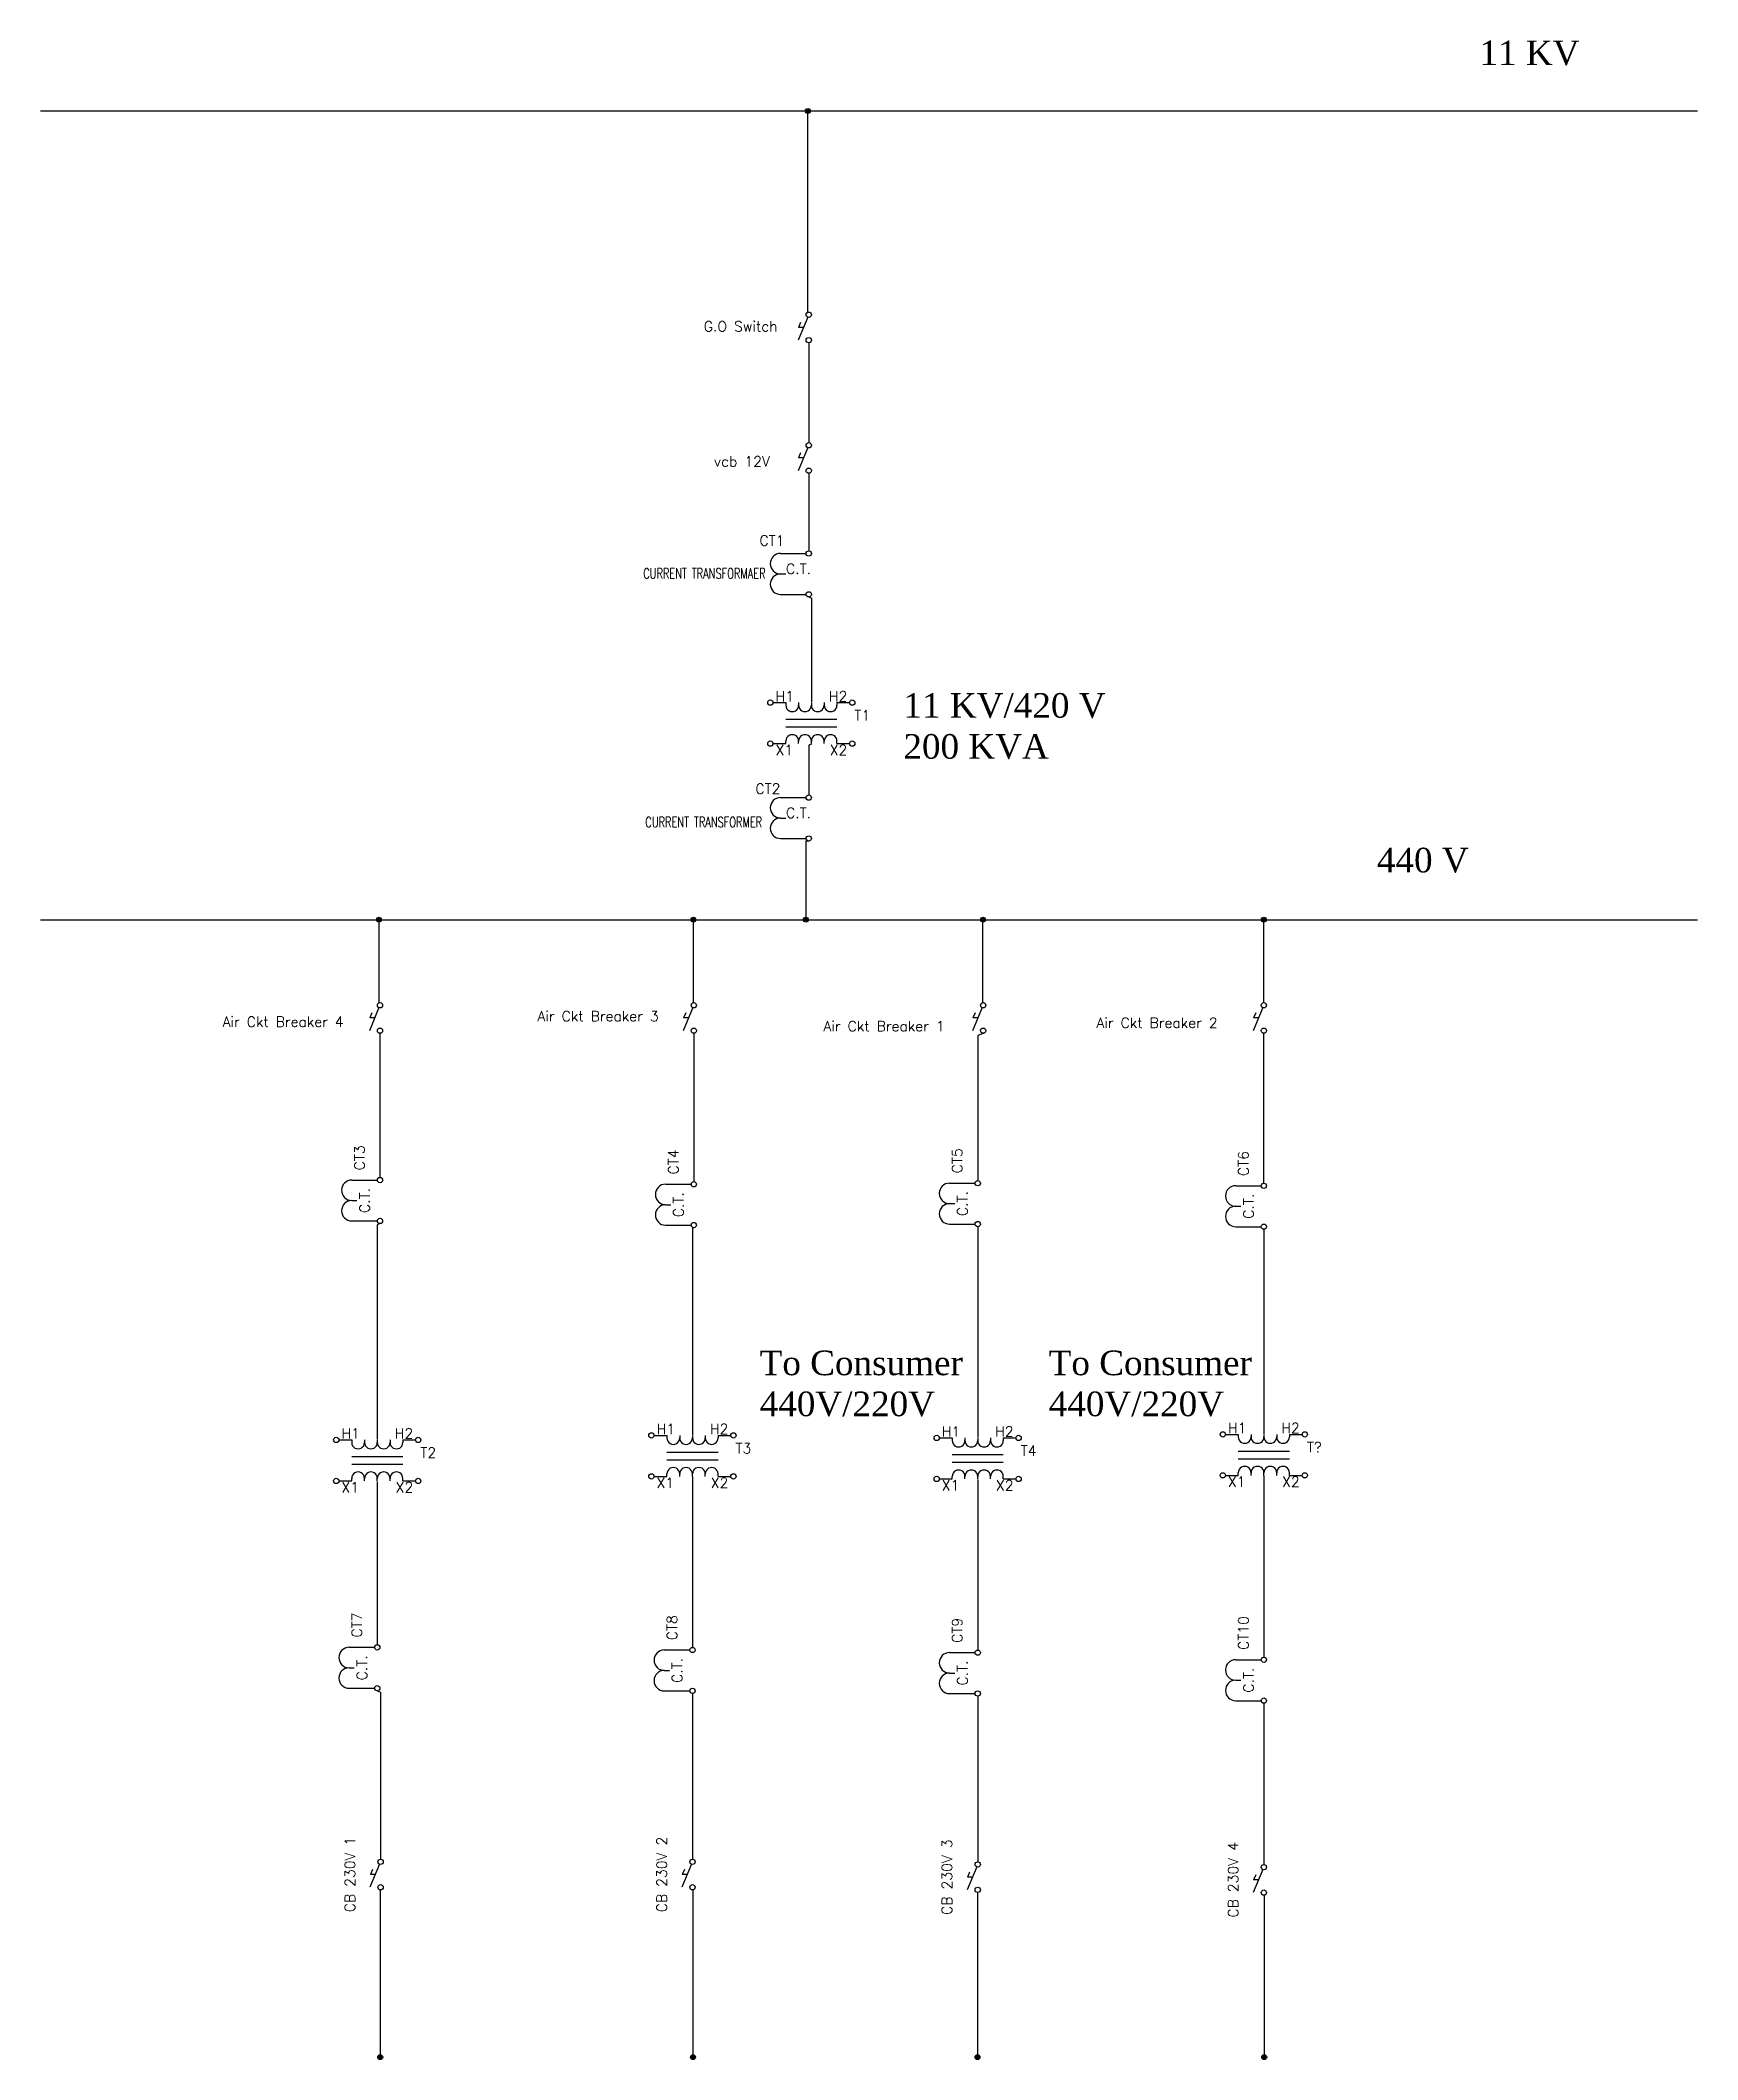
# Model space of a CAD drawing. Header units: inches. Extents: x 8.6 to 28.8, y -7.2 to 17.4.
import ezdxf
from ezdxf.enums import TextEntityAlignment as Align

# ---------------------------------------------------------------- set-up
doc = ezdxf.new("R2010")
doc.units = ezdxf.units.IN
doc.header["$MEASUREMENT"] = 0
for name, color, linetype in [('DESC', 150, 'Continuous'), ('MISC', 7, 'Continuous'), ('SYMS', 7, 'Continuous'), ('TAGS', 150, 'Continuous'), ('TERMS', 123, 'Continuous'), ('WIRES', 7, 'Continuous')]:
    doc.layers.add(name, color=color, linetype=linetype)
doc.styles.get("Standard").update_dxf_attribs({"font": 'arial.ttf'})
doc.styles.add('WD', font='romans.shx')

# ---------------------------------------------------------------- blocks, each defined once
blk = doc.blocks.new('HDS11')
for p, q in [((0.126, 0.013), (-0.156, 0.13)), ((0, 0.065), (0, 0.125)), ((0.062, 0.099), (0, 0.125))]:
    blk.add_line(p, q)
for centre in [(-0.155, 0), (0.155, 0)]:
    blk.add_circle(centre, 0.0322)
at = {"style": 'WD', "width": 0.7}
for tag, p in [('INST', (0, 0.625)), ('LOC', (0, 0.469)), ('RATING1', (0, 0.156)), ('XREF', (0, -0.236)), ('DESC1', (0, -0.406)), ('DESC2', (0, -0.562))]:
    blk.add_attdef(tag, text='', height=0.125, dxfattribs=at).set_placement(p, align=Align.CENTER)
at = {"style": 'WD'}
blk.add_attdef('TAG1', text='', height=0.125, dxfattribs=at).set_placement((0, 0.312), align=Align.CENTER)
for tag, p in [('X2LINK', (0, 0.438)), ('X8LINK', (0, -0.016))]:
    blk.add_attdef(tag, p, '', height=0.01, dxfattribs=at)
for tag, p, height, flags in [('X4TERM01', (-0.188, 0), 0.0125, 1), ('X1TERM02', (0.188, 0), 0.0125, 1), ('FAMILY', (0.206, 0.131), 0.01, 9), ('CONTACT', (0.206, 0.04), 0.01, 9)]:
    blk.add_attdef(tag, p, '', height=height, dxfattribs=dict(at, flags=flags))
at = {"linetype": 'Continuous', "style": 'WD', "flags": 9}
for tag, p in [('ASSYCODE', (0.219, 0.062)), ('MFG', (0.228, 0.089)), ('CAT', (0.23, 0.108))]:
    blk.add_attdef(tag, text='', height=0.01, dxfattribs=at).set_placement(p, align=Align.CENTER)
at = {"linetype": 'Continuous', "style": 'WD', "flags": 8}
blk.add_attdef('TERM01', text='', height=0.125, dxfattribs=at).set_placement((-0.25, -0.031), align=Align.TOP_RIGHT)
blk.add_attdef('TERM02', text='', height=0.125, dxfattribs=at).set_placement((0.25, -0.031), align=Align.TOP_LEFT)
blk = doc.blocks.new('HXF1CT')
for p, q in [((-0.25, 0.344), (-0.25, 0.032)), ((0, 0.344), (0, 0.281)), ((0.25, 0.344), (0.25, 0.032))]:
    blk.add_line(p, q)
for centre in [(-0.249, 0), (0.249, 0)]:
    blk.add_circle(centre, 0.0322)
for centre in [(-0.125, 0.344), (0.125, 0.344)]:
    blk.add_arc(centre, 0.125, 0, 180)
at = {"style": 'WD', "width": 0.7}
for tag, p in [('INST', (-0.388, 0.577)), ('LOC', (-0.388, 0.408)), ('DESC1', (-0.388, 0.252)), ('DESC2', (-0.388, 0.095))]:
    blk.add_attdef(tag, text='', height=0.125, dxfattribs=at).set_placement(p, align=Align.RIGHT)
at = {"style": 'WD'}
blk.add_attdef('TYPE', text='', height=0.125, dxfattribs=at).set_placement((0, 0.125), align=Align.CENTER)
blk.add_attdef('TAG1', (0.368, 0.188), '', height=0.125, dxfattribs=at)
for tag, p, height, flags in [('X4TERM01', (-0.281, 0), 0.0125, 1), ('X1TERM02', (0.281, 0), 0.0125, 1), ('FAMILY', (0.304, 0.191), 0.01, 9), ('X8TERM01', (-0.249, -0.032), 0.0125, 1), ('X8TERM02', (0.249, -0.032), 0.0125, 1)]:
    blk.add_attdef(tag, p, '', height=height, dxfattribs=dict(at, flags=flags))
at = {"linetype": 'Continuous', "style": 'WD', "flags": 9}
for tag, p in [('ASSYCODE', (0.328, 0.125)), ('MFG', (0.327, 0.143)), ('CAT', (0.329, 0.162))]:
    blk.add_attdef(tag, text='', height=0.01, dxfattribs=at).set_placement(p, align=Align.CENTER)
at = {"style": 'WD', "width": 0.7}
blk.add_attdef('RATING1', (0.368, 0.031), '', height=0.125, dxfattribs=at)
at = {"linetype": 'Continuous', "style": 'WD', "flags": 8}
for tag, p in [('TERM01', (-0.188, -0.031)), ('TERM02', (0.328, -0.031))]:
    blk.add_attdef(tag, text='', height=0.125, dxfattribs=at).set_placement(p, align=Align.TOP_LEFT)
blk = doc.blocks.new('HXF1')
for p, q in [((-0.469, 0), (-0.312, 0)), ((-0.312, 0), (-0.312, -0.031)), ((-0.156, 0), (-0.156, -0.031)), ((0, 0), (0, -0.031)), ((0.156, 0), (0.156, -0.031)), ((0.312, 0), (0.467, 0)), ((0.312, 0), (0.312, -0.031)), ((-0.312, -0.203), (0.312, -0.203)), ((-0.312, -0.297), (0.312, -0.297)), ((-0.312, -0.5), (-0.312, -0.469)), ((-0.156, -0.5), (-0.156, -0.469)), ((0, -0.5), (0, -0.469)), ((0.156, -0.5), (0.156, -0.469)), ((0.312, -0.5), (0.312, -0.469)), ((-0.469, -0.5), (-0.312, -0.5)), ((0.312, -0.5), (0.467, -0.5))]:
    blk.add_line(p, q)
for centre in [(-0.501, 0), (0.499, 0), (-0.501, -0.5), (0.499, -0.5)]:
    blk.add_circle(centre, 0.0322)
for centre, start, end in [((-0.234, -0.031), 180, 0.001), ((-0.078, -0.031), 180, 0.001), ((0.078, -0.031), 180, 0.001), ((0.234, -0.031), 180, 0.001), ((-0.234, -0.469), 0.001, 180.002), ((-0.078, -0.469), 0.001, 180.002), ((0.078, -0.469), 0.001, 180.002), ((0.234, -0.469), 0.001, 180.002)]:
    blk.add_arc(centre, 0.0781, start, end)
at = {"style": 'WD', "width": 0.7}
for tag, p in [('INST', (-0.591, 0.006)), ('DESC1', (-0.591, -0.32)), ('LOC', (-0.591, -0.164)), ('DESC2', (-0.591, -0.476))]:
    blk.add_attdef(tag, text='', height=0.125, dxfattribs=at).set_placement(p, align=Align.RIGHT)
at = {"linetype": 'Continuous', "style": 'WD', "flags": 8}
for tag, p in [('TERM03', (-0.031, 0.016)), ('TERM02', (0.438, 0.016))]:
    blk.add_attdef(tag, text='', height=0.125, dxfattribs=at).set_placement(p, align=Align.RIGHT)
at = {"style": 'WD'}
for tag, p, height, flags in [('X4TERM01', (-0.533, 0), 0.0125, 1), ('X2TERM01', (-0.501, 0.032), 0.0125, 1), ('X2TERM03', (0, 0.009), 0.0125, 1), ('X2TERM02', (0.499, 0.032), 0.0125, 1), ('X1TERM02', (0.531, 0), 0.0125, 1), ('FAMILY', (0.46, -0.247), 0.01, 9), ('X4TERM04', (-0.533, -0.5), 0.0125, 1), ('X1TERM05', (0.531, -0.5), 0.0125, 1), ('X8TERM04', (-0.501, -0.532), 0.0125, 1), ('X8TERM06', (0, -0.507), 0.0125, 1), ('X8TERM05', (0.499, -0.532), 0.0125, 1)]:
    blk.add_attdef(tag, p, '', height=height, dxfattribs=dict(at, flags=flags))
at = {"linetype": 'Continuous', "style": 'WD', "flags": 8}
blk.add_attdef('TERM01', (-0.438, 0.016), '', height=0.125, dxfattribs=at)
at = {"style": 'WD'}
blk.add_attdef('TAG1', (0.524, -0.219), '', height=0.125, dxfattribs=at)
at = {"linetype": 'Continuous', "style": 'WD', "flags": 9}
for tag, p in [('ASSYCODE', (0.487, -0.313)), ('MFG', (0.484, -0.295)), ('CAT', (0.485, -0.275))]:
    blk.add_attdef(tag, text='', height=0.01, dxfattribs=at).set_placement(p, align=Align.CENTER)
at = {"style": 'WD', "width": 0.7}
blk.add_attdef('RATING1', (0.556, -0.375), '', height=0.125, dxfattribs=at)
at = {"linetype": 'Continuous', "style": 'WD', "flags": 8}
for tag, p in [('TERM06', (-0.031, -0.516)), ('TERM05', (0.438, -0.516))]:
    blk.add_attdef(tag, text='', height=0.125, dxfattribs=at).set_placement(p, align=Align.TOP_RIGHT)
blk.add_attdef('TERM04', text='', height=0.125, dxfattribs=at).set_placement((-0.438, -0.516), align=Align.TOP_LEFT)
blk = doc.blocks.new('WDDOT')
for radius in [0.03, 0.0187, 0.00929]:
    blk.add_circle((0, 0), radius)

msp = doc.modelspace()

# ---------------------------------------------------------------- linework, layer by layer
at = {"layer": 'WIRES'}
for p, q in [((8.58, 16.552), (28.804, 16.552)), ((17.945, 14.098), (17.945, 16.552)), ((17.957, 13.723), (17.957, 12.507)), ((17.957, 12.132), (17.957, 11.186)), ((17.957, 10.623), (17.989, 10.61)), ((17.989, 10.61), (17.989, 9.342)), ((17.989, 8.827), (17.957, 8.813)), ((17.957, 8.813), (17.957, 8.207)), ((18.488, 8.801), (18.488, 8.801)), ((17.957, 7.645), (17.921, 7.645)), ((17.921, 7.645), (17.921, 6.686)), ((8.58, 6.686), (28.804, 6.686)), ((12.713, 5.674), (12.713, 6.686)), ((16.549, 5.677), (16.549, 6.686)), ((20.083, 5.675), (20.083, 6.686)), ((23.51, 5.675), (23.51, 6.686)), ((16.554, 5.674), (16.549, 5.677)), ((20.085, 5.674), (20.083, 5.675)), ((23.511, 5.674), (23.51, 5.675)), ((12.725, 3.541), (12.725, 5.299)), ((16.554, 5.299), (16.554, 3.49)), ((20.085, 5.299), (20.019, 5.272)), ((20.019, 5.272), (20.019, 3.504)), ((23.511, 3.471), (23.511, 5.299)), ((12.725, 2.979), (12.692, 2.965)), ((12.692, 2.965), (12.692, 0.348)), ((16.554, 2.928), (16.538, 2.921)), ((16.538, 2.921), (16.538, 0.403)), ((20.019, 2.941), (20.019, 0.372)), ((23.511, 2.909), (23.511, 0.415)), ((12.692, -0.167), (12.692, -0.167)), ((12.692, -0.167), (12.692, -2.159)), ((16.538, -0.113), (16.538, -2.192)), ((20.019, -0.144), (20.019, -2.224)), ((23.511, -0.1), (23.511, -2.31)), ((12.692, -2.722), (12.732, -2.738)), ((12.732, -2.738), (12.732, -4.776)), ((16.538, -2.754), (16.538, -4.776)), ((20.019, -2.786), (20.019, -4.808)), ((23.511, -2.873), (23.511, -4.84)), ((12.732, -5.151), (12.728, -5.152)), ((12.728, -5.152), (12.728, -7.191)), ((16.544, -5.151), (16.544, -7.191)), ((20.016, -5.183), (20.016, -7.191)), ((23.515, -5.215), (23.515, -7.191))]:
    msp.add_line(p, q, dxfattribs=at)

# ---------------------------------------------------------------- block references
at = {"layer": 'SYMS'}
for p in [(17.945, 16.552), (12.713, 6.686), (16.549, 6.686), (17.921, 6.686), (20.083, 6.686), (23.51, 6.686), (12.728, -7.191), (16.544, -7.191), (20.016, -7.191), (23.515, -7.191)]:
    msp.add_blockref('WDDOT', p, dxfattribs=at)
ref = msp.add_blockref('HDS11', (17.957, 13.911), dxfattribs=dict(at, rotation=90))
ref.add_attrib('TAG1', 'G.O Switch', dxfattribs={"layer": 'TAGS', "height": 0.125, "style": 'WD'}).set_placement((17.126, 13.862), align=Align.CENTER)
ref = msp.add_blockref('HDS11', (17.957, 12.319), dxfattribs=dict(at, rotation=90))
ref.add_attrib('TAG1', 'vcb 12V', dxfattribs={"layer": 'TAGS', "height": 0.125, "style": 'WD'}).set_placement((17.142, 12.214), align=Align.CENTER)
ref = msp.add_blockref('HXF1CT', (17.957, 10.904), dxfattribs=dict(at, rotation=90))
ref.add_attrib('TYPE', 'C.T.', dxfattribs={"layer": 'MISC', "height": 0.125, "style": 'WD'}).set_placement((17.832, 10.904), align=Align.CENTER)
ref.add_attrib('TAG1', 'CT1', (17.356, 11.248), dxfattribs={"layer": 'TAGS', "height": 0.125, "style": 'WD'})
ref.add_attrib('DESC1', 'CURRENT TRANSFORMAER', dxfattribs={"layer": 'DESC', "height": 0.125, "style": 'WD', "width": 0.7}).set_placement((17.43, 10.848), align=Align.RIGHT)
ref = msp.add_blockref('HXF1', (17.989, 9.334), dxfattribs=at)
ref.add_attrib('TERM04', 'X1', dxfattribs={"layer": 'TERMS', "linetype": 'Continuous', "height": 0.125, "style": 'WD', "flags": 8}).set_placement((17.552, 8.818), align=Align.TOP_LEFT)
ref.add_attrib('TERM05', 'X2', dxfattribs={"layer": 'TERMS', "linetype": 'Continuous', "height": 0.125, "style": 'WD', "flags": 8}).set_placement((18.427, 8.818), align=Align.TOP_RIGHT)
ref.add_attrib('TAG1', 'T1', (18.514, 9.115), dxfattribs={"layer": 'TAGS', "height": 0.125, "style": 'WD'})
ref.add_attrib('TERM02', 'H2', dxfattribs={"layer": 'TERMS', "linetype": 'Continuous', "height": 0.125, "style": 'WD', "flags": 8}).set_placement((18.427, 9.349), align=Align.RIGHT)
ref.add_attrib('TERM01', 'H1', (17.552, 9.349), dxfattribs={"layer": 'TERMS', "linetype": 'Continuous', "height": 0.125, "style": 'WD', "flags": 8})
ref = msp.add_blockref('HXF1CT', (17.957, 7.926), dxfattribs=dict(at, rotation=90))
ref.add_attrib('TYPE', 'C.T.', dxfattribs={"layer": 'MISC', "height": 0.125, "style": 'WD'}).set_placement((17.832, 7.926), align=Align.CENTER)
ref.add_attrib('TAG1', 'CT2', (17.306, 8.221), dxfattribs={"layer": 'TAGS', "height": 0.125, "style": 'WD'})
ref.add_attrib('DESC1', 'CURRENT TRANSFORMER', dxfattribs={"layer": 'DESC', "height": 0.125, "style": 'WD', "width": 0.7}).set_placement((17.388, 7.814), align=Align.RIGHT)
ref = msp.add_blockref('HDS11', (12.725, 5.487), dxfattribs=dict(at, rotation=90))
ref.add_attrib('TAG1', 'Air Ckt Breaker 4', dxfattribs={"layer": 'TAGS', "height": 0.125, "style": 'WD'}).set_placement((11.543, 5.378), align=Align.CENTER)
ref = msp.add_blockref('HDS11', (16.554, 5.487), dxfattribs=dict(at, rotation=90))
ref.add_attrib('TAG1', 'Air Ckt Breaker 3', dxfattribs={"layer": 'TAGS', "height": 0.125, "style": 'WD'}).set_placement((15.386, 5.446), align=Align.CENTER)
ref = msp.add_blockref('HDS11', (20.085, 5.487), dxfattribs=dict(at, rotation=90))
ref.add_attrib('TAG1', 'Air Ckt Breaker 1', dxfattribs={"layer": 'TAGS', "height": 0.125, "style": 'WD'}).set_placement((18.876, 5.324), align=Align.CENTER)
ref = msp.add_blockref('HDS11', (23.511, 5.487), dxfattribs=dict(at, rotation=90))
ref.add_attrib('TAG1', 'Air Ckt Breaker 2', dxfattribs={"layer": 'TAGS', "height": 0.125, "style": 'WD'}).set_placement((22.207, 5.365), align=Align.CENTER)
ref = msp.add_blockref('HXF1CT', (12.725, 3.26), dxfattribs=dict(at, rotation=90))
ref.add_attrib('TYPE', 'C.T.', dxfattribs={"layer": 'MISC', "height": 0.125, "rotation": 90, "style": 'WD'}).set_placement((12.6, 3.26), align=Align.CENTER)
ref.add_attrib('TAG1', 'CT3', (12.537, 3.628), dxfattribs={"layer": 'TAGS', "height": 0.125, "rotation": 90, "style": 'WD'})
ref = msp.add_blockref('HXF1CT', (16.554, 3.209), dxfattribs=dict(at, rotation=90))
ref.add_attrib('TYPE', 'C.T.', dxfattribs={"layer": 'MISC', "height": 0.125, "rotation": 90, "style": 'WD'}).set_placement((16.429, 3.209), align=Align.CENTER)
ref.add_attrib('TAG1', 'CT4', (16.367, 3.577), dxfattribs={"layer": 'TAGS', "height": 0.125, "rotation": 90, "style": 'WD'})
ref = msp.add_blockref('HXF1CT', (20.019, 3.222), dxfattribs=dict(at, rotation=90))
ref.add_attrib('TYPE', 'C.T.', dxfattribs={"layer": 'MISC', "height": 0.125, "rotation": 90, "style": 'WD'}).set_placement((19.894, 3.222), align=Align.CENTER)
ref.add_attrib('TAG1', 'CT5', (19.831, 3.591), dxfattribs={"layer": 'TAGS', "height": 0.125, "rotation": 90, "style": 'WD'})
ref = msp.add_blockref('HXF1CT', (23.511, 3.19), dxfattribs=dict(at, rotation=90))
ref.add_attrib('TYPE', 'C.T.', dxfattribs={"layer": 'MISC', "height": 0.125, "rotation": 90, "style": 'WD'}).set_placement((23.386, 3.19), align=Align.CENTER)
ref.add_attrib('TAG1', 'CT6', (23.323, 3.558), dxfattribs={"layer": 'TAGS', "height": 0.125, "rotation": 90, "style": 'WD'})
ref = msp.add_blockref('HXF1', (16.538, 0.394), dxfattribs=at)
ref.add_attrib('TERM04', 'X1', dxfattribs={"layer": 'TERMS', "linetype": 'Continuous', "height": 0.125, "style": 'WD', "flags": 8}).set_placement((16.101, -0.122), align=Align.TOP_LEFT)
ref.add_attrib('TERM05', 'X2', dxfattribs={"layer": 'TERMS', "linetype": 'Continuous', "height": 0.125, "style": 'WD', "flags": 8}).set_placement((16.976, -0.122), align=Align.TOP_RIGHT)
ref.add_attrib('TAG1', 'T3', (17.063, 0.175), dxfattribs={"layer": 'TAGS', "height": 0.125, "style": 'WD'})
ref.add_attrib('TERM02', 'H2', dxfattribs={"layer": 'TERMS', "linetype": 'Continuous', "height": 0.125, "style": 'WD', "flags": 8}).set_placement((16.976, 0.41), align=Align.RIGHT)
ref.add_attrib('TERM01', 'H1', (16.101, 0.41), dxfattribs={"layer": 'TERMS', "linetype": 'Continuous', "height": 0.125, "style": 'WD', "flags": 8})
ref = msp.add_blockref('HXF1', (20.019, 0.363), dxfattribs=at)
ref.add_attrib('TERM04', 'X1', dxfattribs={"layer": 'TERMS', "linetype": 'Continuous', "height": 0.125, "style": 'WD', "flags": 8}).set_placement((19.581, -0.152), align=Align.TOP_LEFT)
ref.add_attrib('TERM05', 'X2', dxfattribs={"layer": 'TERMS', "linetype": 'Continuous', "height": 0.125, "style": 'WD', "flags": 8}).set_placement((20.456, -0.152), align=Align.TOP_RIGHT)
ref.add_attrib('TAG1', 'T4', (20.543, 0.145), dxfattribs={"layer": 'TAGS', "height": 0.125, "style": 'WD'})
ref.add_attrib('TERM02', 'H2', dxfattribs={"layer": 'TERMS', "linetype": 'Continuous', "height": 0.125, "style": 'WD', "flags": 8}).set_placement((20.456, 0.379), align=Align.RIGHT)
ref.add_attrib('TERM01', 'H1', (19.581, 0.379), dxfattribs={"layer": 'TERMS', "linetype": 'Continuous', "height": 0.125, "style": 'WD', "flags": 8})
ref = msp.add_blockref('HXF1', (23.511, 0.407), dxfattribs=at)
ref.add_attrib('TERM04', 'X1', dxfattribs={"layer": 'TERMS', "linetype": 'Continuous', "height": 0.125, "style": 'WD', "flags": 8}).set_placement((23.073, -0.109), align=Align.TOP_LEFT)
ref.add_attrib('TERM05', 'X2', dxfattribs={"layer": 'TERMS', "linetype": 'Continuous', "height": 0.125, "style": 'WD', "flags": 8}).set_placement((23.948, -0.109), align=Align.TOP_RIGHT)
ref.add_attrib('TAG1', 'T?', (24.035, 0.188), dxfattribs={"layer": 'TAGS', "height": 0.125, "style": 'WD'})
ref.add_attrib('TERM02', 'H2', dxfattribs={"layer": 'TERMS', "linetype": 'Continuous', "height": 0.125, "style": 'WD', "flags": 8}).set_placement((23.948, 0.422), align=Align.RIGHT)
ref.add_attrib('TERM01', 'H1', (23.073, 0.422), dxfattribs={"layer": 'TERMS', "linetype": 'Continuous', "height": 0.125, "style": 'WD', "flags": 8})
ref = msp.add_blockref('HXF1', (12.692, 0.339), dxfattribs=at)
ref.add_attrib('TERM04', 'X1', dxfattribs={"layer": 'TERMS', "linetype": 'Continuous', "height": 0.125, "style": 'WD', "flags": 8}).set_placement((12.255, -0.176), align=Align.TOP_LEFT)
ref.add_attrib('TERM05', 'X2', dxfattribs={"layer": 'TERMS', "linetype": 'Continuous', "height": 0.125, "style": 'WD', "flags": 8}).set_placement((13.13, -0.176), align=Align.TOP_RIGHT)
ref.add_attrib('TAG1', 'T2', (13.217, 0.121), dxfattribs={"layer": 'TAGS', "height": 0.125, "style": 'WD'})
ref.add_attrib('TERM02', 'H2', dxfattribs={"layer": 'TERMS', "linetype": 'Continuous', "height": 0.125, "style": 'WD', "flags": 8}).set_placement((13.13, 0.355), align=Align.RIGHT)
ref.add_attrib('TERM01', 'H1', (12.255, 0.355), dxfattribs={"layer": 'TERMS', "linetype": 'Continuous', "height": 0.125, "style": 'WD', "flags": 8})
ref = msp.add_blockref('HXF1CT', (12.692, -2.441), dxfattribs=dict(at, rotation=90))
ref.add_attrib('TYPE', 'C.T.', dxfattribs={"layer": 'MISC', "height": 0.125, "rotation": 90, "style": 'WD'}).set_placement((12.567, -2.441), align=Align.CENTER)
ref.add_attrib('TAG1', 'CT7', (12.505, -2.072), dxfattribs={"layer": 'TAGS', "height": 0.125, "rotation": 90, "style": 'WD'})
ref = msp.add_blockref('HXF1CT', (16.538, -2.473), dxfattribs=dict(at, rotation=90))
ref.add_attrib('TYPE', 'C.T.', dxfattribs={"layer": 'MISC', "height": 0.125, "rotation": 90, "style": 'WD'}).set_placement((16.413, -2.473), align=Align.CENTER)
ref.add_attrib('TAG1', 'CT8', (16.351, -2.105), dxfattribs={"layer": 'TAGS', "height": 0.125, "rotation": 90, "style": 'WD'})
ref = msp.add_blockref('HXF1CT', (20.019, -2.505), dxfattribs=dict(at, rotation=90))
ref.add_attrib('TYPE', 'C.T.', dxfattribs={"layer": 'MISC', "height": 0.125, "rotation": 90, "style": 'WD'}).set_placement((19.894, -2.505), align=Align.CENTER)
ref.add_attrib('TAG1', 'CT9', (19.831, -2.137), dxfattribs={"layer": 'TAGS', "height": 0.125, "rotation": 90, "style": 'WD'})
ref = msp.add_blockref('HXF1CT', (23.511, -2.592), dxfattribs=dict(at, rotation=90))
ref.add_attrib('TYPE', 'C.T.', dxfattribs={"layer": 'MISC', "height": 0.125, "rotation": 90, "style": 'WD'}).set_placement((23.386, -2.592), align=Align.CENTER)
ref.add_attrib('TAG1', 'CT10', (23.323, -2.223), dxfattribs={"layer": 'TAGS', "height": 0.125, "rotation": 90, "style": 'WD'})
ref = msp.add_blockref('HDS11', (12.732, -4.963), dxfattribs=dict(at, rotation=90))
ref.add_attrib('TAG1', 'CB 230V 1', dxfattribs={"layer": 'TAGS', "height": 0.125, "rotation": 90, "style": 'WD'}).set_placement((12.42, -4.963), align=Align.CENTER)
ref = msp.add_blockref('HDS11', (16.538, -4.963), dxfattribs=dict(at, rotation=90))
ref.add_attrib('TAG1', 'CB 230V 2', dxfattribs={"layer": 'TAGS', "height": 0.125, "rotation": 90, "style": 'WD'}).set_placement((16.226, -4.963), align=Align.CENTER)
ref = msp.add_blockref('HDS11', (20.019, -4.995), dxfattribs=dict(at, rotation=90))
ref.add_attrib('TAG1', 'CB 230V 3', dxfattribs={"layer": 'TAGS', "height": 0.125, "rotation": 90, "style": 'WD'}).set_placement((19.706, -4.995), align=Align.CENTER)
ref = msp.add_blockref('HDS11', (23.511, -5.028), dxfattribs=dict(at, rotation=90))
ref.add_attrib('TAG1', 'CB 230V 4', dxfattribs={"layer": 'TAGS', "height": 0.125, "rotation": 90, "style": 'WD'}).set_placement((23.198, -5.028), align=Align.CENTER)

# ---------------------------------------------------------------- texts
at = {"char_height": 0.3, "attachment_point": 1}
for s, width, insert in [('{\\fTimes New Roman TUR|b0|i0|c0|p18;\\C242;\\c2564301;11 KV}', 3.71701, (26.142, 17.411)), ('{\\fTimes New Roman TUR|b0|i0|c0|p18;\\C242;\\c2564301;11 KV/420 V\\P200 KVA}', 4.60474, (19.112, 9.45)), ('{\\fTimes New Roman TUR|b0|i0|c0|p18;\\C242;\\c2564301;440 V}', 3.71701, (24.89, 7.563)), ('{\\fTimes New Roman TUR|b0|i0|c0|p18;\\C242;\\c2564301;To Consumer\\P440V/220V}', 4.60474, (17.358, 1.429)), ('{\\fTimes New Roman TUR|b0|i0|c0|p18;\\C242;\\c2564301;To Consumer\\P440V/220V}', 4.60474, (20.885, 1.429))]:
    msp.add_mtext_dynamic_manual_height_columns(s, width=width, gutter_width=1, heights=[0], dxfattribs=dict(at, insert=insert))

doc.saveas('drawing.dxf')
